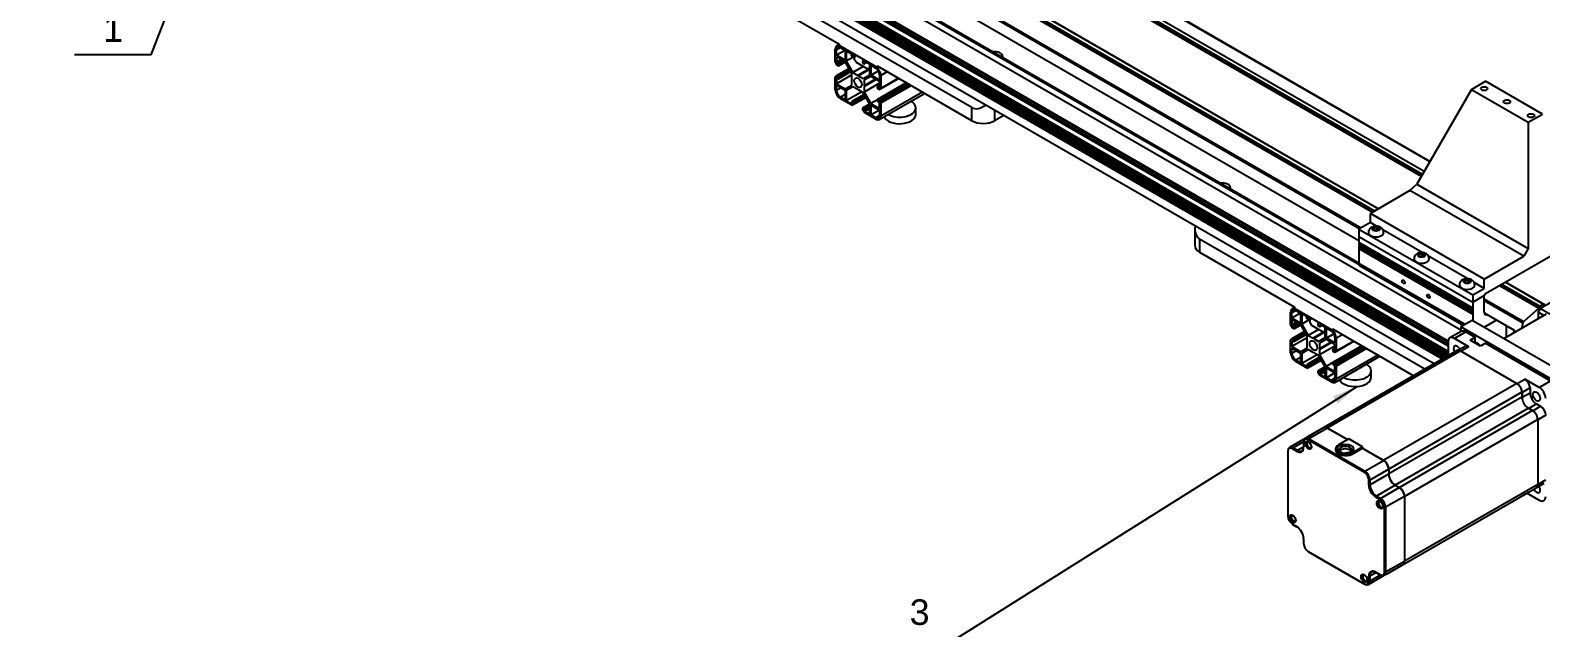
# Model space of a CAD drawing. Header units: millimetres. Extents: x 0 to 6044, y -1712 to 410.
# Drawn here: x 589.5 to 777.1, y 75.2 to 149.5 of the extents above; entities that cross this region are included whole.
import ezdxf
from ezdxf import colors
from ezdxf.entities.mleader import LeaderData, LeaderLine
from ezdxf.enums import TextEntityAlignment as Align
from ezdxf.math import Vec2, Vec3

# ---------------------------------------------------------------- set-up
doc = ezdxf.new("R2010")
doc.units = ezdxf.units.MM
for name, color, linetype in [('1113-内六角平圆头螺钉-GB', 7, 'Continuous'), ('1115-步进电机LS86A12', 7, 'Continuous'), ('1121-安装板', 7, 'Continuous'), ('1211-TDT-4040S-8', 7, 'Continuous'), ('1212-GN_31611', 7, 'Continuous'), ('1221-第一轴同步带安装板', 7, 'Continuous'), ('1221-脚钉', 7, 'Continuous'), ('Default', 7, 'Continuous'), ('LHBT10-S1000-1', 7, 'Continuous'), ('WGB10-4', 7, 'Continuous'), ('WGB10-5(B1)', 7, 'Continuous'), ('图框', 7, 'Continuous')]:
    doc.layers.add(name, color=color, linetype=linetype)
doc.styles.add('SEACAD_Arial', font='arial.ttf')

# ---------------------------------------------------------------- blocks, each defined once
blk = doc.blocks.new('_DOT')
at = {"color": 0}
blk.add_line((0, 0), (-1, 0), dxfattribs=at)
at = {"color": 0, "const_width": 0.333}
blk.add_lwpolyline([(-0.1665, 0, 1), (0.1665, 0, 1)], format="xyb", close=True, dxfattribs=at)

msp = doc.modelspace()

# ---------------------------------------------------------------- hatches: boundary and pattern name
at = {"layer": 'Default', "linetype": 'Continuous'}
msp.add_hatch(color=7, dxfattribs=at).paths.add_polyline_path([(751.905, 103.058), (754.311, 105.196), (751.342, 103.953)])

# ---------------------------------------------------------------- linework, layer by layer
at = {"layer": '1113-内六角平圆头螺钉-GB', "color": 7, "linetype": 'Continuous'}
for p, q in [((756.581, 124.585), (756.336, 124.726)), ((756.426, 124.919), (756.76, 124.971)), ((756.426, 124.674), (756.426, 124.919)), ((756.915, 124.636), (756.581, 124.585)), ((756.76, 124.67), (756.76, 124.971)), ((756.76, 124.971), (757.005, 124.829)), ((762.238, 121.319), (761.993, 121.46)), ((762.082, 121.653), (762.417, 121.705)), ((762.082, 121.408), (762.082, 121.653)), ((762.572, 121.37), (762.238, 121.319)), ((762.417, 121.404), (762.417, 121.705)), ((762.417, 121.705), (762.662, 121.564)), ((767.739, 118.387), (768.074, 118.439)), ((767.739, 118.142), (767.739, 118.387)), ((768.074, 118.138), (768.074, 118.439)), ((768.074, 118.439), (768.319, 118.298)), ((767.895, 118.053), (767.65, 118.194)), ((768.229, 118.104), (767.895, 118.053))]:
    msp.add_line(p, q, dxfattribs=at)
for centre, radius, start, end in [((755.19, 125.375), 1.317, 330.4666, 339.74122), ((756.493, 125.288), 0.673, 280.17432, 293.35434), ((757.14, 125.045), 0.534, 224.64495, 233.33791), ((755.767, 125.287), 1.32, 330.47774, 339.73007), ((760.847, 122.109), 1.317, 330.4666, 339.74122), ((762.15, 122.022), 0.673, 280.17432, 293.35434), ((762.797, 121.779), 0.534, 224.64495, 233.33791), ((761.423, 122.021), 1.32, 330.47774, 339.73007), ((766.504, 118.843), 1.317, 330.4666, 339.74122), ((767.08, 118.755), 1.32, 330.47774, 339.73007), ((767.807, 118.756), 0.673, 280.17432, 293.35434), ((768.454, 118.513), 0.534, 224.64495, 233.33791)]:
    msp.add_arc(centre, radius, start, end, dxfattribs=at)
for centre, major_axis, start_param, end_param in [((756.671, 124.329), (0.95, 0), 3.138505, 6.2831853), ((756.671, 124.778), (0.346, 0), 2.3561945, 3.403392), ((756.671, 124.778), (-0.346, 0), 0.2617994, 1.3089969), ((756.671, 124.778), (0.346, 0), 1.3089969, 2.3561945), ((756.671, 124.778), (-0.346, 0), 1.3089969, 2.3561945), ((756.671, 124.778), (0.346, 0), 0.2617994, 1.3089969), ((756.671, 124.778), (-0.346, 0), 2.3561945, 3.403392), ((756.671, 124.329), (0.95, 0), 0, 0.0018703), ((762.327, 121.063), (0.95, 0), 3.138505, 6.2831853), ((762.327, 121.512), (0.346, 0), 2.3561945, 3.403392), ((762.327, 121.512), (-0.346, 0), 0.2617994, 1.3089969), ((762.327, 121.512), (0.346, 0), 1.3089969, 2.3561945), ((762.327, 121.512), (-0.346, 0), 1.3089969, 2.3561945), ((762.327, 121.512), (0.346, 0), 0.2617994, 1.3089969), ((762.327, 121.512), (-0.346, 0), 2.3561945, 3.403392), ((762.327, 121.063), (0.95, 0), 0, 0.0018703), ((767.984, 118.246), (0.346, 0), 2.3561945, 3.403392), ((767.984, 118.246), (0.346, 0), 1.3089969, 2.3561945), ((767.984, 118.246), (0.346, 0), 0.2617994, 1.3089969), ((767.984, 118.246), (-0.346, 0), 2.3561945, 3.403392), ((767.984, 117.797), (0.95, 0), 3.138505, 6.2831853), ((767.984, 118.246), (-0.346, 0), 0.2617994, 1.3089969), ((767.984, 118.246), (-0.346, 0), 1.3089969, 2.3561945), ((767.984, 117.797), (0.95, 0), 0, 0.0018703)]:
    msp.add_ellipse(centre, major_axis=major_axis, ratio=0.5773503, start_param=start_param, end_param=end_param, dxfattribs=at)
for centre in [(756.671, 124.778), (762.327, 121.512), (767.984, 118.246)]:
    msp.add_ellipse(centre, major_axis=(-0.459, 0), ratio=0.5773503, dxfattribs=at)
for points in [[(757.613, 124.331), (757.609, 124.416), (757.597, 124.567), (757.469, 124.782), (757.281, 124.952), (757.021, 125.074), (756.689, 125.128), (756.333, 125.083), (756.034, 124.941), (755.831, 124.732), (755.727, 124.512), (755.73, 124.384), (755.732, 124.33)], [(763.27, 121.065), (763.265, 121.15), (763.254, 121.301), (763.126, 121.516), (762.938, 121.686), (762.678, 121.808), (762.346, 121.862), (761.99, 121.817), (761.691, 121.675), (761.488, 121.466), (761.384, 121.246), (761.387, 121.118), (761.389, 121.064)], [(768.927, 117.799), (768.922, 117.884), (768.911, 118.035), (768.783, 118.25), (768.594, 118.42), (768.335, 118.543), (768.003, 118.596), (767.647, 118.551), (767.348, 118.409), (767.145, 118.2), (767.041, 117.98), (767.044, 117.852), (767.046, 117.798)]]:
    msp.add_open_spline(points, degree=3, knots=[0, 0, 0, 0, 0.0860139, 0.1763388, 0.2665789, 0.3686728, 0.4897787, 0.62227, 0.7461193, 0.8493155, 0.9461711, 1, 1, 1, 1], dxfattribs=at)
at = {"layer": '1115-步进电机LS86A12', "color": 7, "linetype": 'Continuous'}
for p, q in [((767.261, 112.036), (765.847, 111.219)), ((767.831, 111.979), (766.417, 111.163)), ((768.202, 110.132), (766.417, 111.163)), ((767.831, 111.979), (768.975, 111.319)), ((768.381, 110.951), (768.975, 111.319)), ((769.641, 110.224), (768.381, 110.951)), ((768.975, 110.634), (768.975, 111.319)), ((766.729, 109.652), (750.183, 100.099)), ((767.178, 109.607), (750.632, 100.054)), ((765.611, 110.697), (765.611, 109.006)), ((767.752, 110.177), (766.915, 109.693)), ((767.178, 109.607), (774.164, 105.574)), ((768.202, 110.132), (767.236, 109.574)), ((770.278, 110.567), (769.641, 110.224)), ((770.278, 110.567), (778.36, 105.901)), ((774.164, 105.574), (757.618, 96.021)), ((774.193, 105.556), (775.16, 106.115)), ((776.946, 105.084), (775.16, 106.115)), ((776.946, 105.084), (778.36, 105.901)), ((774.799, 104.474), (758.253, 94.921)), ((774.799, 103.881), (758.253, 94.328)), ((774.799, 104.474), (774.799, 103.881)), ((775.797, 105.013), (774.807, 104.441)), ((774.807, 104.441), (774.807, 103.849)), ((774.807, 103.849), (775.797, 104.421)), ((775.797, 105.013), (775.797, 104.421)), ((775.604, 102.487), (759.058, 92.934)), ((776.117, 102.191), (759.571, 92.638)), ((775.604, 102.487), (776.117, 102.191)), ((776.603, 103.024), (775.638, 102.468)), ((776.15, 102.171), (777.115, 102.728)), ((776.603, 103.024), (777.115, 102.728)), ((777.752, 101.626), (776.762, 101.055)), ((750.196, 100.078), (747.863, 98.731)), ((750.183, 100.099), (748.23, 98.971)), ((750.646, 100.034), (748.313, 98.687)), ((750.632, 100.054), (753.146, 98.603)), ((750.646, 100.034), (753.135, 98.597)), ((776.752, 101.091), (760.206, 91.538)), ((776.752, 101.091), (776.752, 93.024)), ((776.762, 101.055), (776.762, 93.02)), ((747.863, 98.731), (745.907, 97.602)), ((747.676, 98.319), (746.357, 97.558)), ((746.87, 97.262), (747.647, 97.71)), ((747.647, 98.278), (747.647, 97.686)), ((747.676, 98.238), (747.676, 97.646)), ((755.2, 94.547), (748.242, 98.564)), ((748.313, 98.687), (755.27, 94.669)), ((753.276, 98.678), (752.004, 97.944)), ((754.973, 97.699), (753.276, 98.678)), ((753.701, 96.964), (754.973, 97.699)), ((754.973, 97.699), (754.973, 97.548)), ((745.692, 97.15), (745.692, 89.115)), ((745.721, 97.109), (745.721, 89.074)), ((746.799, 97.139), (746.287, 97.435)), ((746.357, 97.558), (746.87, 97.262)), ((751.652, 97.454), (751.652, 97.29)), ((753.701, 96.8), (754.973, 97.535)), ((753.701, 96.964), (753.701, 96.8)), ((754.973, 97.548), (757.618, 96.021)), ((754.973, 97.548), (754.973, 97.535)), ((754.973, 97.535), (757.604, 96.017)), ((755.27, 94.669), (757.604, 96.017)), ((758.24, 94.914), (755.907, 93.567)), ((755.907, 92.975), (758.24, 94.322)), ((758.24, 94.914), (758.24, 94.322)), ((758.253, 94.921), (758.253, 94.328)), ((755.765, 92.975), (755.765, 93.567)), ((755.907, 93.567), (755.907, 92.975)), ((759.046, 92.926), (756.713, 91.579)), ((757.226, 91.283), (759.559, 92.63)), ((759.046, 92.926), (759.559, 92.63)), ((759.058, 92.934), (759.571, 92.638)), ((760.02, 83.06), (776.566, 92.613)), ((776.752, 93.024), (760.206, 83.471)), ((774.62, 91.479), (775.61, 92.051)), ((776.575, 92.608), (777.565, 93.18)), ((776.762, 93.02), (777.752, 93.592)), ((757.155, 91.161), (756.642, 91.457)), ((756.713, 91.579), (757.226, 91.283)), ((757.721, 82.146), (757.721, 90.181)), ((760.195, 91.528), (757.862, 90.181)), ((757.862, 90.181), (757.862, 82.146)), ((760.195, 91.528), (760.195, 83.494)), ((760.206, 91.538), (760.206, 83.471)), ((775.424, 91.943), (776.946, 91.065)), ((746.287, 88.095), (746.799, 87.799)), ((746.307, 88.049), (746.82, 87.753)), ((747.647, 86.321), (747.647, 85.729)), ((747.676, 86.28), (747.676, 85.688)), ((748.242, 84.708), (755.2, 80.691)), ((748.263, 84.662), (755.22, 80.645)), ((757.676, 81.734), (760.009, 83.082)), ((757.862, 82.146), (760.195, 83.494)), ((758.067, 81.932), (760.02, 83.06)), ((755.72, 80.606), (757.676, 81.734)), ((755.765, 81.018), (755.765, 81.61)), ((756.684, 82.058), (755.907, 81.61)), ((755.907, 81.018), (757.226, 81.779)), ((755.907, 81.61), (755.907, 81.018)), ((756.642, 82.116), (757.155, 81.82)), ((756.663, 82.07), (757.176, 81.774))]:
    msp.add_line(p, q, dxfattribs=at)
for centre, radius, start, end in [((768.87, 109.754), 0.9, 31.73185, 74.44044), ((752.771, 98.008), 1.088, 241.08903, 272.59032)]:
    msp.add_arc(centre, radius, start, end, dxfattribs=at)
for centre, major_axis, start_param, end_param in [((766.417, 110.232), (0.57, -0.987), 2.3561945, 3.9269908), ((767.831, 111.049), (0.57, -0.987), 2.3561945, 3.1415927), ((766.76, 109.638), (-0.325, 0.563), 0, 1.5289732), ((766.76, 109.638), (-0.325, 0.563), 4.6664568, 6.2831853), ((767.178, 108.874), (0.449, -0.778), 2.3561945, 3.1415927), ((768.202, 109.397), (0.45, -0.779), 2.3561945, 3.1415927), ((769.2, 109.944), (-0.375, 0.65), 4.9879856, 6.0075886), ((769.241, 109.968), (0.366, -0.633), 2.6094945, 2.9733969), ((769.241, 109.968), (0.366, -0.633), 1.7389921, 2.6094945), ((774.164, 104.841), (-0.449, 0.778), 4.197781, 5.4977871), ((775.16, 105.38), (-0.45, 0.779), 3.9269908, 5.4977871), ((776.946, 104.153), (0.57, -0.987), 0.7853982, 2.3561945), ((774.164, 104.841), (0.449, -0.778), 0.7853982, 1.0561883), ((774.17, 104.808), (0.45, -0.779), 0.7853982, 1.0962372), ((775.604, 103.417), (-0.569, 0.986), 0.7853982, 1.0954031), ((775.613, 103.384), (-0.57, 0.987), 0.7853982, 1.0636219), ((775.604, 103.417), (-0.569, 0.986), 1.0954031, 2.3561945), ((776.603, 103.955), (-0.57, 0.987), 0.7853982, 2.3561945), ((776.117, 101.458), (-0.449, 0.778), 4.2464313, 5.4977871), ((776.117, 101.458), (0.449, -0.778), 0.7853982, 1.1048386), ((776.125, 101.422), (0.45, -0.779), 0.7853982, 1.1489862), ((777.115, 101.994), (-0.45, 0.779), 3.9269908, 5.4977871), ((750.632, 99.321), (0.449, -0.778), 2.3561945, 3.3740967), ((750.646, 99.299), (0.45, -0.779), 2.3561945, 3.1415927), ((746.357, 96.823), (0.45, -0.779), 2.3561945, 3.9269908), ((746.799, 98.152), (-0.62, 1.074), 2.3561945, 3.9269908), ((746.87, 98.193), (-0.57, 0.987), 2.3561945, 3.9269908), ((747.747, 98.278), (0.1, 0), 2.3561945, 3.1415927), ((747.747, 98.278), (0.1, 0), 3.1415927, 3.9269908), ((747.747, 97.686), (0.1, 0), 3.1415927, 3.9269908), ((748.313, 97.952), (0.45, -0.779), 2.3561945, 3.9269908), ((748.242, 97.911), (0.4, -0.693), 2.3561945, 3.9269908), ((748.322, 97.929), (-0.225, 0.39), 0, 3.1441763), ((748.393, 97.97), (0.225, -0.39), 3.1415927, 6.1244556), ((748.322, 97.929), (-0.225, 0.39), 6.2793403, 6.2831853), ((748.679, 98.193), (0.449, -0.778), 2.9090886, 3.3740967), ((748.313, 98.605), (-0.05, -0.0866), 3.9269908, 5.4977871), ((752.852, 97.454), (1.2, 0), 2.3561945, 5.4977871), ((752.852, 97.29), (0.8, 0), 0.008654, 3.1542427), ((745.792, 97.15), (0.1, 0), 2.3561945, 3.1415927), ((745.792, 97.15), (0.1, 0), 3.1415927, 3.9269908), ((746.287, 96.782), (0.4, -0.693), 2.3561945, 3.9269908), ((746.357, 97.476), (-0.05, -0.0866), 3.9269908, 5.4977871), ((746.87, 97.18), (-0.05, -0.0866), 3.9269908, 5.4977871), ((752.852, 97.29), (1.2, 0), 3.1415927, 5.4977871), ((752.852, 96.976), (0.8, 0), 0.3979484, 2.7435358), ((757.604, 95.282), (-0.45, 0.779), 3.9269908, 5.4977871), ((757.618, 95.288), (-0.449, 0.778), 3.9269908, 5.4977871), ((755.27, 94.588), (-0.05, -0.0866), 3.9269908, 5.4977871), ((755.2, 93.894), (0.4, -0.693), 0.7853982, 2.3561945), ((755.27, 93.935), (-0.45, 0.779), 3.9269908, 5.4977871), ((759.046, 93.857), (-0.57, 0.987), 0.7853982, 2.3561945), ((759.058, 93.864), (-0.569, 0.986), 0.7853982, 2.3561945), ((755.836, 93.608), (-0.1, 0), 0.7853982, 2.3561945), ((756.642, 92.469), (0.62, -1.074), 3.9269908, 5.4977871), ((755.836, 93.016), (-0.1, 0), 0.7853982, 2.3561945), ((756.713, 92.51), (-0.57, 0.987), 0.7853982, 2.3561945), ((759.559, 91.895), (-0.45, 0.779), 3.9269908, 5.4977871), ((759.571, 91.905), (-0.449, 0.778), 3.9269908, 5.4977871), ((775.16, 92.83), (-0.45, 0.779), 3.1415927, 3.2807221), ((776.603, 92.59), (-0.325, 0.563), 1.5114661, 4.75839), ((776.125, 93.388), (-0.45, 0.779), 3.002822, 3.9269206), ((776.117, 93.391), (-0.449, 0.778), 3.1415927, 3.9269908), ((756.713, 91.497), (-0.05, -0.0866), 3.9269908, 5.4977871), ((757.211, 90.545), (-0.225, 0.39), 0, 3.1441763), ((757.281, 90.586), (0.225, -0.39), 3.1415927, 6.1244556), ((757.211, 90.545), (-0.225, 0.39), 6.2793403, 6.2831853), ((757.226, 91.201), (-0.05, -0.0866), 3.9269908, 5.4977871), ((757.155, 90.507), (0.4, -0.693), 0.7853982, 2.3561945), ((757.226, 90.548), (-0.45, 0.779), 3.9269908, 5.4977871), ((757.791, 90.222), (-0.1, 0), 0.7853982, 2.3561945), ((774.17, 92.259), (-0.45, 0.779), 3.0024632, 3.2807221), ((776.946, 91.996), (-0.57, 0.987), 2.3561945, 3.9269908), ((745.792, 89.115), (0.1, 0), 3.1415927, 3.9269908), ((746.287, 88.748), (-0.4, 0.693), 0.7853982, 2.3561945), ((746.372, 88.791), (-0.225, 0.39), 0, 3.1441763), ((746.443, 88.832), (0.225, -0.39), 3.1415927, 6.1244556), ((746.372, 88.791), (-0.225, 0.39), 6.2793403, 6.2831853), ((746.357, 88.135), (0.05, 0.0866), 2.3561945, 3.1415927), ((746.799, 86.786), (-0.62, 1.074), 3.9269908, 5.4977871), ((746.87, 87.839), (0.05, 0.0866), 2.3561945, 3.1415927), ((747.747, 86.321), (0.1, 0), 3.1415927, 3.9269908), ((747.747, 85.729), (0.1, 0), 3.1415927, 3.9269908), ((748.242, 85.361), (-0.4, 0.693), 0.7853982, 2.3561945), ((748.313, 84.749), (0.05, 0.0866), 2.3561945, 3.1415927), ((759.571, 83.838), (-0.449, 0.778), 2.9090886, 3.9269908), ((759.559, 83.861), (-0.45, 0.779), 3.1415927, 3.9269908), ((755.261, 81.408), (-0.225, 0.39), 0, 3.1441763), ((755.331, 81.449), (0.225, -0.39), 3.1415927, 6.1244556), ((755.261, 81.408), (-0.225, 0.39), 6.2793403, 6.2831853), ((755.2, 81.344), (-0.4, 0.693), 2.3561945, 3.9269908), ((755.27, 80.732), (0.05, 0.0866), 2.3561945, 3.1415927), ((755.27, 81.385), (-0.45, 0.779), 2.3561945, 3.9269908), ((756.642, 81.103), (0.62, -1.074), 2.3561945, 3.9269908), ((755.836, 81.65), (0.1, 0), 3.9269908, 5.4977871), ((755.836, 81.058), (0.1, 0), 3.9269908, 5.4977871), ((756.713, 81.144), (0.57, -0.987), 2.3561945, 3.9269908), ((756.713, 82.157), (0.05, 0.0866), 2.3561945, 3.1415927), ((757.155, 82.473), (-0.4, 0.693), 2.3561945, 3.9269908), ((757.226, 81.861), (0.05, 0.0866), 2.3561945, 3.1415927), ((757.226, 81.861), (0.05, 0.0866), 3.1415927, 3.9269908), ((757.226, 82.514), (-0.45, 0.779), 2.3561945, 3.9269908), ((757.791, 82.187), (-0.1, 0), 0.7853982, 2.3561945), ((757.618, 82.71), (-0.449, 0.778), 2.9090886, 3.3740967), ((755.27, 80.732), (0.05, 0.0866), 3.1415927, 3.9269908)]:
    msp.add_ellipse(centre, major_axis=major_axis, ratio=0.5773503, start_param=start_param, end_param=end_param, dxfattribs=at)
for centre, major_axis in [((776.603, 103.955), (-0.325, 0.563)), ((748.252, 97.888), (0.275, -0.476)), ((752.852, 97.454), (-1, 0)), ((757.14, 90.504), (0.275, -0.476)), ((746.302, 88.751), (0.275, -0.476)), ((755.19, 81.367), (0.275, -0.476))]:
    msp.add_ellipse(centre, major_axis=major_axis, ratio=0.5773503, dxfattribs=at)
for points, knots in [([(748.1, 98.315), (748.108, 98.321), (748.128, 98.335), (748.195, 98.331), (748.3, 98.281), (748.41, 98.185), (748.51, 98.049), (748.583, 97.895), (748.609, 97.773), (748.611, 97.719), (748.611, 97.704)], [0, 0, 0, 0, 0.0761433, 0.2262437, 0.361695, 0.5052639, 0.652895, 0.803534, 0.9532601, 1, 1, 1, 1]), ([(748.611, 97.704), (748.609, 97.671), (748.604, 97.609), (748.575, 97.556), (748.554, 97.547), (748.545, 97.544)], [0, 0, 0, 0, 0.3495973, 0.7747577, 1, 1, 1, 1]), ([(752.245, 97.055), (752.207, 97.08), (752.124, 97.134), (752.058, 97.226), (752.057, 97.266), (752.058, 97.286)], [0, 0, 0, 0, 0.2679972, 0.6875405, 1, 1, 1, 1]), ([(753.648, 97.294), (753.65, 97.288), (753.659, 97.252), (753.622, 97.179), (753.474, 97.051), (753.249, 96.959), (753.008, 96.911), (752.872, 96.918), (752.82, 96.921)], [0, 0, 0, 0, 0.0350033, 0.282243, 0.4796769, 0.6870454, 0.8986399, 1, 1, 1, 1]), ([(756.988, 90.931), (756.996, 90.937), (757.016, 90.952), (757.083, 90.947), (757.189, 90.897), (757.299, 90.801), (757.399, 90.666), (757.471, 90.512), (757.498, 90.39), (757.499, 90.336), (757.5, 90.321)], [0, 0, 0, 0, 0.0761433, 0.2262437, 0.361695, 0.5052639, 0.652895, 0.803534, 0.9532601, 1, 1, 1, 1]), ([(757.5, 90.321), (757.497, 90.287), (757.492, 90.225), (757.464, 90.172), (757.442, 90.163), (757.434, 90.16)], [0, 0, 0, 0, 0.3495973, 0.7747577, 1, 1, 1, 1]), ([(746.15, 89.177), (746.158, 89.183), (746.178, 89.198), (746.245, 89.193), (746.35, 89.144), (746.46, 89.047), (746.56, 88.912), (746.632, 88.758), (746.659, 88.636), (746.661, 88.582), (746.661, 88.567)], [0, 0, 0, 0, 0.0761433, 0.2262437, 0.361695, 0.5052639, 0.652895, 0.803534, 0.9532601, 1, 1, 1, 1]), ([(746.661, 88.567), (746.659, 88.533), (746.654, 88.471), (746.625, 88.419), (746.604, 88.409), (746.595, 88.406)], [0, 0, 0, 0, 0.3495973, 0.7747577, 1, 1, 1, 1]), ([(755.038, 81.794), (755.046, 81.8), (755.066, 81.814), (755.133, 81.81), (755.238, 81.76), (755.349, 81.664), (755.449, 81.528), (755.521, 81.374), (755.547, 81.252), (755.549, 81.198), (755.549, 81.183)], [0, 0, 0, 0, 0.0761433, 0.2262437, 0.361695, 0.5052639, 0.652895, 0.803534, 0.9532601, 1, 1, 1, 1]), ([(755.549, 81.183), (755.547, 81.15), (755.542, 81.088), (755.514, 81.035), (755.492, 81.026), (755.483, 81.023)], [0, 0, 0, 0, 0.3495973, 0.7747577, 1, 1, 1, 1])]:
    msp.add_open_spline(points, degree=3, knots=knots, dxfattribs=at)
at = {"layer": '1121-安装板', "color": 7, "linetype": 'Continuous'}
for p, q in [((768.515, 142.108), (770.282, 143.128)), ((777.353, 139.046), (770.282, 143.128)), ((768.515, 142.108), (761.726, 130.35)), ((768.515, 142.108), (775.586, 138.025)), ((775.586, 138.025), (777.353, 139.046)), ((775.586, 138.025), (775.586, 122.349)), ((760.878, 129.534), (755.963, 126.696)), ((760.878, 129.534), (761.726, 130.35)), ((775.02, 121.369), (760.878, 129.534)), ((761.726, 130.35), (775.586, 122.349)), ((755.963, 125.553), (755.963, 126.696)), ((770.106, 118.532), (755.963, 126.696)), ((755.963, 125.553), (754.549, 124.737)), ((754.549, 124.737), (754.549, 123.839)), ((754.549, 124.737), (768.691, 116.572)), ((756.742, 125.104), (755.963, 125.553)), ((762.399, 121.838), (757.531, 124.648)), ((770.247, 116.735), (782.692, 123.92)), ((754.549, 123.839), (768.691, 115.674)), ((775.586, 122.349), (775.02, 121.369)), ((768.056, 118.572), (763.188, 121.382)), ((770.106, 118.532), (775.02, 121.369)), ((770.106, 117.388), (770.106, 118.532)), ((768.691, 116.572), (770.106, 117.388)), ((768.691, 116.572), (768.691, 115.674)), ((768.691, 115.674), (770.106, 116.49)), ((770.106, 117.388), (768.845, 118.116)), ((770.106, 116.49), (770.247, 116.735))]:
    msp.add_line(p, q, dxfattribs=at)
for centre in [(770.106, 142.21), (772.934, 140.577), (775.92, 138.853)]:
    msp.add_ellipse(centre, major_axis=(-0.413, 0), ratio=0.5773503, dxfattribs=at)
at = {"layer": '1211-TDT-4040S-8', "color": 7, "linetype": 'Continuous'}
for p, q in [((689.495, 145.492), (689.495, 147.109)), ((690.132, 147.297), (689.651, 147.019)), ((689.651, 146.35), (689.651, 147.019)), ((690.712, 146.962), (689.651, 146.35)), ((689.965, 147.684), (689.682, 147.521)), ((690.132, 147.476), (691.532, 146.668)), ((690.132, 147.297), (690.712, 146.962)), ((690.712, 146.962), (690.712, 145.737)), ((690.867, 146.872), (690.867, 145.612)), ((691.447, 146.537), (690.867, 146.872)), ((691.518, 146.268), (691.518, 146.415)), ((691.673, 146.586), (691.603, 146.546)), ((691.815, 146.505), (691.673, 146.423)), ((691.956, 146.423), (691.744, 146.301)), ((690.712, 145.737), (689.651, 146.35)), ((689.651, 146.17), (689.651, 145.5)), ((690.742, 145.54), (689.651, 146.17)), ((690.231, 145.835), (689.651, 145.5)), ((691.228, 144.698), (689.658, 143.791)), ((689.849, 145.043), (689.708, 145.125)), ((691.243, 144.672), (689.708, 143.786)), ((690.372, 145.754), (689.722, 145.378)), ((689.722, 145.378), (689.849, 145.304)), ((690.499, 145.68), (689.849, 145.304)), ((691.314, 144.55), (689.849, 143.704)), ((689.899, 145.038), (690.749, 145.529)), ((690.641, 145.598), (689.92, 145.182)), ((690.726, 145.549), (689.92, 145.084)), ((689.92, 145.182), (689.92, 145.084)), ((691.56, 144.123), (690.742, 145.54)), ((691.692, 146.088), (690.867, 145.612)), ((690.867, 145.612), (691.685, 144.195)), ((691.673, 146.096), (691.588, 146.145)), ((692.972, 144.938), (691.685, 144.195)), ((691.723, 146.091), (692.127, 146.324)), ((692.098, 146.341), (691.744, 146.137)), ((691.744, 146.301), (691.744, 146.137)), ((693.78, 144.708), (692.288, 143.847)), ((693.78, 144.627), (692.359, 143.806)), ((692.904, 145.468), (692.904, 145.631)), ((693.066, 145.758), (692.924, 145.677)), ((693.045, 145.713), (692.974, 145.672)), ((693.059, 145.296), (692.974, 145.345)), ((693.086, 145.77), (693.066, 145.758)), ((693.109, 145.291), (693.357, 145.435)), ((693.116, 145.754), (694.516, 144.945)), ((693.201, 145.525), (693.13, 145.484)), ((693.13, 145.484), (693.13, 145.337)), ((693.328, 145.451), (693.13, 145.337)), ((693.78, 145.19), (693.201, 145.525)), ((693.78, 143.93), (693.78, 145.19)), ((693.936, 143.876), (693.936, 145.1)), ((693.936, 145.1), (694.516, 144.766)), ((689.495, 142.047), (689.495, 143.663)), ((689.658, 143.791), (689.516, 143.709)), ((689.637, 143.745), (689.566, 143.704)), ((691.56, 143.908), (689.651, 142.806)), ((689.722, 143.516), (689.651, 143.475)), ((689.651, 143.475), (689.651, 142.806)), ((689.651, 142.806), (690.742, 142.176)), ((689.651, 141.957), (689.651, 142.626)), ((689.651, 142.626), (690.712, 142.014)), ((689.708, 143.786), (689.849, 143.704)), ((689.849, 143.443), (689.722, 143.516)), ((689.899, 143.438), (691.442, 144.329)), ((691.385, 144.427), (689.92, 143.582)), ((691.427, 144.354), (689.92, 143.484)), ((689.92, 143.582), (689.92, 143.484)), ((690.742, 142.176), (691.56, 142.648)), ((691.56, 143.427), (691.56, 144.123)), ((691.603, 143.361), (691.56, 143.427)), ((691.599, 143.367), (691.56, 143.345)), ((691.56, 143.345), (691.603, 143.361)), ((691.56, 142.648), (691.56, 143.345)), ((691.685, 144.195), (692.288, 143.847)), ((692.288, 143.847), (692.324, 143.778)), ((692.324, 143.778), (692.359, 143.806)), ((692.359, 143.806), (692.963, 143.458)), ((692.963, 143.458), (693.78, 143.93)), ((693.905, 143.714), (693.088, 143.241)), ((694.509, 143.365), (693.088, 142.545)), ((694.579, 143.324), (693.088, 142.463)), ((693.088, 143.241), (693.088, 142.545)), ((694.997, 142.869), (693.088, 141.766)), ((694.997, 143.084), (693.905, 143.714)), ((694.856, 144.407), (693.936, 143.876)), ((694.997, 143.263), (693.936, 143.876)), ((698.319, 142.913), (694.749, 140.851)), ((698.348, 142.896), (694.799, 140.846)), ((698.49, 142.814), (694.94, 140.765)), ((694.997, 143.933), (694.997, 143.263)), ((694.997, 142.414), (694.997, 143.084)), ((698.631, 142.732), (695.011, 140.642)), ((698.773, 142.651), (695.082, 140.52)), ((695.132, 142.18), (697.359, 143.467)), ((695.93, 144.292), (695.152, 143.843)), ((695.152, 143.843), (695.152, 142.226)), ((697.33, 143.484), (695.152, 142.226)), ((690.231, 142.292), (689.651, 141.957)), ((690.712, 141.459), (690.132, 141.124)), ((690.712, 140.789), (690.132, 141.124)), ((691.532, 140.136), (690.132, 140.944)), ((690.712, 142.014), (690.712, 140.789)), ((691.685, 142.432), (690.867, 141.959)), ((690.867, 141.959), (690.867, 140.699)), ((692.776, 141.802), (690.867, 140.699)), ((693.081, 141.489), (691.538, 140.598)), ((693.096, 141.463), (691.588, 140.593)), ((693.138, 141.39), (691.673, 140.544)), ((692.288, 142.083), (691.685, 142.432)), ((691.723, 140.213), (693.294, 141.12)), ((693.209, 141.268), (691.744, 140.422)), ((693.28, 141.145), (691.744, 140.259)), ((692.324, 142.112), (692.288, 142.083)), ((692.327, 142.106), (692.288, 142.083)), ((692.359, 142.043), (692.324, 142.112)), ((692.963, 141.694), (692.359, 142.043)), ((693.78, 140.277), (692.963, 141.694)), ((693.088, 142.545), (693.045, 142.528)), ((693.045, 142.528), (693.088, 142.463)), ((693.088, 142.463), (693.088, 141.766)), ((693.088, 141.766), (693.905, 140.35)), ((694.731, 140.826), (693.905, 140.35)), ((694.728, 142.308), (694.728, 142.406)), ((694.728, 140.708), (694.728, 140.806)), ((694.997, 142.595), (694.749, 142.452)), ((694.997, 142.561), (694.799, 142.447)), ((694.799, 142.447), (694.926, 142.373)), ((694.94, 142.104), (694.799, 142.185)), ((694.799, 140.846), (694.94, 140.765)), ((694.997, 142.414), (694.926, 142.373)), ((694.966, 138.369), (700.578, 141.609)), ((694.99, 142.099), (695.132, 142.18)), ((695.082, 142.185), (695.011, 142.145)), ((698.914, 142.569), (695.152, 140.397)), ((700.314, 141.761), (695.152, 138.781)), ((690.867, 140.699), (691.447, 140.365)), ((691.518, 140.405), (691.447, 140.365)), ((691.518, 140.405), (691.518, 140.552)), ((691.582, 140.131), (691.723, 140.213)), ((691.588, 140.593), (691.673, 140.544)), ((691.673, 140.218), (691.603, 140.177)), ((691.744, 140.422), (691.744, 140.259)), ((692.904, 139.589), (692.904, 139.752)), ((693.774, 140.289), (692.924, 139.798)), ((693.78, 140.259), (692.974, 139.793)), ((692.974, 139.793), (693.059, 139.744)), ((693.78, 140.161), (693.059, 139.744)), ((694.516, 138.413), (693.116, 139.222)), ((693.78, 139.997), (693.13, 139.622)), ((693.78, 139.85), (693.13, 139.475)), ((693.13, 139.622), (693.13, 139.475)), ((693.78, 139.687), (693.201, 139.352)), ((693.201, 139.352), (693.78, 139.017)), ((693.78, 139.017), (693.78, 140.277)), ((693.905, 140.35), (694.997, 139.72)), ((693.936, 138.928), (693.936, 140.152)), ((693.936, 140.152), (694.997, 139.54)), ((694.997, 139.54), (693.936, 138.928)), ((694.516, 138.593), (693.936, 138.928)), ((694.997, 138.87), (694.516, 138.593)), ((694.926, 140.512), (694.799, 140.585)), ((694.997, 139.72), (694.997, 140.389)), ((694.997, 139.54), (694.997, 138.87)), ((695.152, 140.397), (695.152, 138.781)), ((746.7, 114.637), (746.22, 114.359)), ((746.533, 115.024), (746.25, 114.861)), ((746.7, 114.816), (748.1, 114.008)), ((746.7, 114.637), (747.28, 114.302)), ((746.064, 112.832), (746.064, 114.449)), ((746.22, 113.69), (746.22, 114.359)), ((747.28, 114.302), (746.22, 113.69)), ((747.28, 113.077), (746.22, 113.69)), ((746.22, 113.51), (746.22, 112.841)), ((747.311, 112.88), (746.22, 113.51)), ((746.799, 113.175), (746.22, 112.841)), ((746.941, 113.094), (746.29, 112.718)), ((746.29, 112.718), (746.417, 112.645)), ((747.068, 113.02), (746.417, 112.645)), ((746.467, 112.378), (747.317, 112.869)), ((747.209, 112.939), (746.488, 112.522)), ((747.294, 112.89), (746.488, 112.424)), ((747.28, 114.302), (747.28, 113.077)), ((748.129, 111.463), (747.311, 112.88)), ((747.436, 114.212), (747.436, 112.952)), ((748.016, 113.877), (747.436, 114.212)), ((748.261, 113.429), (747.436, 112.952)), ((747.436, 112.952), (748.254, 111.535)), ((748.086, 113.608), (748.086, 113.755)), ((748.242, 113.437), (748.157, 113.486)), ((748.242, 113.926), (748.171, 113.886)), ((748.383, 113.845), (748.242, 113.763)), ((748.292, 113.432), (748.695, 113.665)), ((748.525, 113.763), (748.313, 113.641)), ((748.666, 113.682), (748.313, 113.477)), ((748.313, 113.641), (748.313, 113.477)), ((749.472, 112.808), (749.472, 112.971)), ((749.634, 113.099), (749.493, 113.017)), ((749.614, 113.053), (749.543, 113.012)), ((749.628, 112.636), (749.543, 112.685)), ((749.655, 113.111), (749.634, 113.099)), ((749.678, 112.631), (749.926, 112.775)), ((749.684, 113.094), (751.084, 112.285)), ((749.769, 112.865), (749.698, 112.824)), ((749.698, 112.824), (749.698, 112.677)), ((749.896, 112.792), (749.698, 112.677)), ((750.349, 112.53), (749.769, 112.865)), ((746.064, 109.387), (746.064, 111.003)), ((746.226, 111.131), (746.085, 111.049)), ((746.205, 111.085), (746.135, 111.044)), ((748.129, 111.248), (746.22, 110.146)), ((746.29, 110.856), (746.22, 110.816)), ((746.22, 110.816), (746.22, 110.146)), ((747.797, 112.038), (746.226, 111.131)), ((746.417, 112.383), (746.276, 112.465)), ((747.812, 112.012), (746.276, 111.126)), ((746.276, 111.126), (746.417, 111.044)), ((746.417, 110.783), (746.29, 110.856)), ((747.882, 111.89), (746.417, 111.044)), ((746.467, 110.778), (748.01, 111.669)), ((746.488, 112.522), (746.488, 112.424)), ((747.953, 111.768), (746.488, 110.922)), ((747.995, 111.694), (746.488, 110.824)), ((746.488, 110.922), (746.488, 110.824)), ((748.129, 110.767), (748.129, 111.463)), ((748.171, 110.701), (748.129, 110.767)), ((749.541, 112.278), (748.254, 111.535)), ((748.254, 111.535), (748.857, 111.187)), ((750.349, 112.049), (748.857, 111.187)), ((748.857, 111.187), (748.892, 111.118)), ((748.892, 111.118), (748.928, 111.146)), ((750.349, 111.967), (748.928, 111.146)), ((748.928, 111.146), (749.531, 110.798)), ((749.531, 110.798), (750.349, 111.27)), ((750.474, 111.054), (749.656, 110.581)), ((750.349, 111.27), (750.349, 112.53)), ((751.565, 110.424), (750.474, 111.054)), ((750.505, 111.216), (750.505, 112.44)), ((750.505, 112.44), (751.084, 112.106)), ((751.424, 111.747), (750.505, 111.216)), ((751.565, 110.603), (750.505, 111.216)), ((751.565, 111.273), (751.565, 110.603)), ((751.7, 109.521), (753.928, 110.807)), ((752.499, 111.632), (751.721, 111.183)), ((751.721, 111.183), (751.721, 109.566)), ((753.899, 110.824), (751.721, 109.566)), ((746.22, 110.146), (747.311, 109.516)), ((746.22, 109.297), (746.22, 109.966)), ((746.22, 109.966), (747.28, 109.354)), ((746.799, 109.632), (746.22, 109.297)), ((747.28, 109.354), (747.28, 108.129)), ((747.311, 109.516), (748.129, 109.988)), ((748.254, 109.772), (747.436, 109.3)), ((747.436, 109.3), (747.436, 108.04)), ((749.345, 109.142), (747.436, 108.04)), ((748.167, 110.707), (748.129, 110.685)), ((748.129, 110.685), (748.171, 110.701)), ((748.129, 109.988), (748.129, 110.685)), ((748.857, 109.424), (748.254, 109.772)), ((748.892, 109.452), (748.857, 109.424)), ((748.896, 109.446), (748.857, 109.424)), ((748.928, 109.383), (748.892, 109.452)), ((749.531, 109.034), (748.928, 109.383)), ((750.349, 107.618), (749.531, 109.034)), ((749.656, 109.885), (749.614, 109.868)), ((749.614, 109.868), (749.656, 109.803)), ((751.077, 110.705), (749.656, 109.885)), ((751.148, 110.665), (749.656, 109.803)), ((749.656, 110.581), (749.656, 109.885)), ((751.565, 110.209), (749.656, 109.107)), ((749.656, 109.803), (749.656, 109.107)), ((749.656, 109.107), (750.474, 107.69)), ((751.297, 109.648), (751.297, 109.746)), ((754.888, 110.253), (751.317, 108.191)), ((751.565, 109.935), (751.317, 109.792)), ((754.917, 110.236), (751.367, 108.187)), ((751.565, 109.901), (751.367, 109.787)), ((751.367, 109.787), (751.495, 109.713)), ((751.509, 109.444), (751.367, 109.526)), ((751.565, 109.754), (751.495, 109.713)), ((755.058, 110.154), (751.509, 108.105)), ((751.534, 105.709), (757.146, 108.949)), ((751.559, 109.439), (751.7, 109.521)), ((751.565, 109.754), (751.565, 110.424)), ((755.2, 110.073), (751.579, 107.982)), ((751.65, 109.526), (751.579, 109.485)), ((755.341, 109.991), (751.65, 107.86)), ((755.483, 109.909), (751.721, 107.737)), ((756.883, 109.101), (751.721, 106.121)), ((747.28, 108.799), (746.7, 108.464)), ((747.28, 108.129), (746.7, 108.464)), ((748.1, 107.476), (746.7, 108.284)), ((747.436, 108.04), (748.016, 107.705)), ((748.086, 107.746), (748.016, 107.705)), ((748.086, 107.746), (748.086, 107.893)), ((749.65, 108.829), (748.107, 107.938)), ((748.15, 107.471), (748.292, 107.553)), ((749.664, 108.804), (748.157, 107.933)), ((748.157, 107.933), (748.242, 107.884)), ((748.242, 107.558), (748.171, 107.517)), ((749.707, 108.73), (748.242, 107.884)), ((748.292, 107.553), (749.863, 108.46)), ((749.777, 108.608), (748.313, 107.762)), ((749.848, 108.485), (748.313, 107.599)), ((748.313, 107.762), (748.313, 107.599)), ((749.472, 106.929), (749.472, 107.092)), ((750.343, 107.629), (749.493, 107.138)), ((750.349, 107.599), (749.543, 107.133)), ((749.543, 107.133), (749.628, 107.084)), ((750.349, 107.501), (749.628, 107.084)), ((750.349, 107.337), (749.698, 106.962)), ((750.349, 107.19), (749.698, 106.815)), ((749.698, 106.962), (749.698, 106.815)), ((750.349, 107.027), (749.769, 106.692)), ((750.349, 106.358), (750.349, 107.618)), ((751.299, 108.166), (750.474, 107.69)), ((750.474, 107.69), (751.565, 107.06)), ((750.505, 106.268), (750.505, 107.492)), ((750.505, 107.492), (751.565, 106.88)), ((751.297, 108.048), (751.297, 108.146)), ((751.367, 108.187), (751.509, 108.105)), ((751.495, 107.852), (751.367, 107.925)), ((751.565, 107.06), (751.565, 107.729)), ((751.721, 107.737), (751.721, 106.121)), ((751.084, 105.753), (749.684, 106.562)), ((749.769, 106.692), (750.349, 106.358)), ((751.565, 106.88), (750.505, 106.268)), ((751.084, 105.933), (750.505, 106.268)), ((751.565, 106.211), (751.084, 105.933)), ((751.565, 106.88), (751.565, 106.211))]:
    msp.add_line(p, q, dxfattribs=at)
for centre, major_axis, start_param, end_param in [((690.132, 146.741), (0.45, -0.779), 2.3561945, 3.9269908), ((690.132, 146.741), (0.34, -0.589), 2.3561945, 3.9269908), ((691.447, 146.456), (0.05, -0.0866), 0.7853982, 2.3561945), ((691.532, 146.586), (-0.05, 0.0866), 3.9269908, 5.4977871), ((691.673, 146.505), (-0.05, 0.0866), 0.7853982, 2.3561945), ((691.673, 146.341), (-0.05, 0.0866), 3.9269908, 5.4977871), ((689.566, 145.451), (0.05, -0.0866), 3.9269908, 5.4977871), ((689.566, 145.288), (0.05, -0.0866), 0.7853982, 2.3561945), ((689.708, 145.206), (0.05, -0.0866), 3.9269908, 5.4977871), ((689.722, 145.46), (-0.05, 0.0866), 0.7853982, 2.3561945), ((689.849, 145.223), (-0.05, 0.0866), 3.9269908, 5.4977871), ((689.849, 145.125), (-0.05, 0.0866), 2.3561945, 3.9269908), ((691.588, 146.227), (0.05, -0.0866), 3.9269908, 5.4977871), ((691.673, 146.178), (-0.05, 0.0866), 2.3561945, 3.9269908), ((692.974, 145.59), (0.05, -0.0866), 2.3561945, 3.9269908), ((692.974, 145.427), (0.05, -0.0866), 3.9269908, 5.4977871), ((692.974, 145.754), (-0.05, 0.0866), 2.3561945, 3.9269908), ((693.116, 145.672), (0.05, -0.0866), 2.3561945, 3.9269908), ((693.059, 145.378), (-0.05, 0.0866), 2.3561945, 3.9269908), ((693.201, 145.443), (0.05, -0.0866), 2.3561945, 3.9269908), ((694.516, 144.21), (-0.45, 0.779), 3.9269908, 5.4977871), ((694.516, 144.21), (-0.34, 0.589), 3.9269908, 5.4977871), ((689.566, 143.622), (0.05, -0.0866), 2.3561945, 3.9269908), ((689.566, 143.786), (-0.05, 0.0866), 2.3561945, 3.9269908), ((689.708, 143.704), (0.05, -0.0866), 2.3561945, 3.9269908), ((689.722, 143.435), (0.05, -0.0866), 2.3561945, 3.9269908), ((689.849, 143.622), (-0.05, 0.0866), 3.9269908, 5.4977871), ((689.849, 143.524), (-0.05, 0.0866), 2.3561945, 3.9269908), ((690.132, 141.679), (0.45, -0.779), 3.9269908, 5.4977871), ((690.132, 141.679), (0.34, -0.589), 3.9269908, 5.4977871), ((694.799, 142.365), (0.05, -0.0866), 2.3561945, 3.9269908), ((694.799, 142.267), (0.05, -0.0866), 3.9269908, 5.4977871), ((694.799, 140.765), (0.05, -0.0866), 2.3561945, 3.9269908), ((694.926, 142.455), (-0.05, 0.0866), 2.3561945, 3.9269908), ((694.94, 142.185), (-0.05, 0.0866), 2.3561945, 3.9269908), ((694.94, 140.683), (-0.05, 0.0866), 3.9269908, 5.4977871), ((695.082, 142.104), (0.05, -0.0866), 2.3561945, 3.9269908), ((695.082, 142.267), (-0.05, 0.0866), 2.3561945, 3.9269908), ((691.447, 140.446), (-0.05, 0.0866), 2.3561945, 3.9269908), ((691.588, 140.512), (0.05, -0.0866), 2.3561945, 3.9269908), ((691.532, 140.218), (-0.05, 0.0866), 2.3561945, 3.9269908), ((691.673, 140.136), (0.05, -0.0866), 2.3561945, 3.9269908), ((691.673, 140.463), (-0.05, 0.0866), 3.9269908, 5.4977871), ((691.673, 140.299), (-0.05, 0.0866), 2.3561945, 3.9269908), ((692.974, 139.711), (0.05, -0.0866), 2.3561945, 3.9269908), ((692.974, 139.548), (0.05, -0.0866), 3.9269908, 5.4977871), ((692.974, 139.385), (0.05, -0.0866), 0.7853982, 2.3561945), ((693.116, 139.303), (0.05, -0.0866), 3.9269908, 5.4977871), ((693.059, 139.662), (-0.05, 0.0866), 3.9269908, 5.4977871), ((693.201, 139.434), (-0.05, 0.0866), 0.7853982, 2.3561945), ((694.516, 139.148), (-0.34, 0.589), 2.3561945, 3.9269908), ((694.799, 140.667), (0.05, -0.0866), 3.9269908, 5.4977871), ((694.926, 140.43), (0.05, -0.0866), 0.7853982, 2.3561945), ((695.082, 140.601), (-0.05, 0.0866), 0.7853982, 2.3561945), ((695.082, 140.438), (-0.05, 0.0866), 3.9269908, 5.4977871), ((694.516, 139.148), (-0.45, 0.779), 2.3561945, 3.9269908), ((746.7, 114.082), (0.45, -0.779), 2.3561945, 3.9269908), ((746.7, 114.082), (0.34, -0.589), 2.3561945, 3.9269908), ((746.135, 112.792), (0.05, -0.0866), 3.9269908, 5.4977871), ((746.135, 112.628), (0.05, -0.0866), 0.7853982, 2.3561945), ((746.29, 112.8), (-0.05, 0.0866), 0.7853982, 2.3561945), ((746.417, 112.563), (-0.05, 0.0866), 3.9269908, 5.4977871), ((748.016, 113.796), (0.05, -0.0866), 0.7853982, 2.3561945), ((748.157, 113.567), (0.05, -0.0866), 3.9269908, 5.4977871), ((748.1, 113.926), (-0.05, 0.0866), 3.9269908, 5.4977871), ((748.242, 113.845), (-0.05, 0.0866), 0.7853982, 2.3561945), ((748.242, 113.682), (-0.05, 0.0866), 3.9269908, 5.4977871), ((748.242, 113.518), (-0.05, 0.0866), 2.3561945, 3.9269908), ((749.543, 112.93), (0.05, -0.0866), 2.3561945, 3.9269908), ((749.543, 112.767), (0.05, -0.0866), 3.9269908, 5.4977871), ((749.543, 113.094), (-0.05, 0.0866), 2.3561945, 3.9269908), ((749.684, 113.012), (0.05, -0.0866), 2.3561945, 3.9269908), ((749.628, 112.718), (-0.05, 0.0866), 2.3561945, 3.9269908), ((749.769, 112.783), (0.05, -0.0866), 2.3561945, 3.9269908), ((746.135, 110.963), (0.05, -0.0866), 2.3561945, 3.9269908), ((746.135, 111.126), (-0.05, 0.0866), 2.3561945, 3.9269908), ((746.276, 112.547), (0.05, -0.0866), 3.9269908, 5.4977871), ((746.276, 111.044), (0.05, -0.0866), 2.3561945, 3.9269908), ((746.29, 110.775), (0.05, -0.0866), 2.3561945, 3.9269908), ((746.417, 112.465), (-0.05, 0.0866), 2.3561945, 3.9269908), ((746.417, 110.963), (-0.05, 0.0866), 3.9269908, 5.4977871), ((746.417, 110.865), (-0.05, 0.0866), 2.3561945, 3.9269908), ((751.084, 111.55), (-0.45, 0.779), 3.9269908, 5.4977871), ((751.084, 111.55), (-0.34, 0.589), 3.9269908, 5.4977871), ((746.7, 109.019), (0.45, -0.779), 3.9269908, 5.4977871), ((746.7, 109.019), (0.34, -0.589), 3.9269908, 5.4977871), ((751.367, 109.705), (0.05, -0.0866), 2.3561945, 3.9269908), ((751.367, 109.607), (0.05, -0.0866), 3.9269908, 5.4977871), ((751.495, 109.795), (-0.05, 0.0866), 2.3561945, 3.9269908), ((751.509, 109.526), (-0.05, 0.0866), 2.3561945, 3.9269908), ((751.65, 109.444), (0.05, -0.0866), 2.3561945, 3.9269908), ((751.65, 109.607), (-0.05, 0.0866), 2.3561945, 3.9269908), ((748.016, 107.786), (-0.05, 0.0866), 2.3561945, 3.9269908), ((748.157, 107.852), (0.05, -0.0866), 2.3561945, 3.9269908), ((748.1, 107.558), (-0.05, 0.0866), 2.3561945, 3.9269908), ((748.242, 107.476), (0.05, -0.0866), 2.3561945, 3.9269908), ((748.242, 107.803), (-0.05, 0.0866), 3.9269908, 5.4977871), ((748.242, 107.639), (-0.05, 0.0866), 2.3561945, 3.9269908), ((749.543, 107.052), (0.05, -0.0866), 2.3561945, 3.9269908), ((749.628, 107.003), (-0.05, 0.0866), 3.9269908, 5.4977871), ((751.367, 108.105), (0.05, -0.0866), 2.3561945, 3.9269908), ((751.367, 108.007), (0.05, -0.0866), 3.9269908, 5.4977871), ((751.495, 107.77), (0.05, -0.0866), 0.7853982, 2.3561945), ((751.509, 108.023), (-0.05, 0.0866), 3.9269908, 5.4977871), ((751.65, 107.942), (-0.05, 0.0866), 0.7853982, 2.3561945), ((751.65, 107.778), (-0.05, 0.0866), 3.9269908, 5.4977871), ((749.543, 106.888), (0.05, -0.0866), 3.9269908, 5.4977871), ((749.543, 106.725), (0.05, -0.0866), 0.7853982, 2.3561945), ((749.684, 106.643), (0.05, -0.0866), 3.9269908, 5.4977871), ((749.769, 106.774), (-0.05, 0.0866), 0.7853982, 2.3561945), ((751.084, 106.488), (-0.34, 0.589), 2.3561945, 3.9269908), ((751.084, 106.488), (-0.45, 0.779), 2.3561945, 3.9269908)]:
    msp.add_ellipse(centre, major_axis=major_axis, ratio=0.5773503, start_param=start_param, end_param=end_param, dxfattribs=at)
for centre in [(692.324, 142.945), (748.892, 110.285)]:
    msp.add_ellipse(centre, major_axis=(0.33, -0.572), ratio=0.5773503, dxfattribs=at)
at = {"layer": '1212-GN_31611', "color": 7, "linetype": 'Continuous'}
for p, q in [((691.9, 145.803), (691.9, 146.193)), ((692.112, 145.435), (691.9, 145.803)), ((693.526, 144.619), (692.112, 145.435)), ((693.738, 144.741), (693.526, 144.619)), ((693.738, 145.215), (693.738, 144.741)), ((693.78, 144.766), (693.738, 144.741)), ((748.468, 113.143), (748.468, 113.533)), ((748.68, 112.775), (748.468, 113.143)), ((750.094, 111.959), (748.68, 112.775)), ((750.307, 112.081), (750.094, 111.959)), ((750.307, 112.555), (750.307, 112.081)), ((750.349, 112.106), (750.307, 112.081))]:
    msp.add_line(p, q, dxfattribs=at)
at = {"layer": '1221-第一轴同步带安装板', "color": 7, "linetype": 'Continuous'}
for p, q in [((706.466, 139.842), (678.182, 156.172)), ((678.182, 154.539), (689.92, 147.762)), ((689.92, 147.762), (690.061, 147.517)), ((694.587, 144.904), (690.061, 147.517)), ((694.587, 144.904), (694.728, 144.986)), ((706.466, 138.209), (694.728, 144.986)), ((706.466, 138.209), (706.466, 139.842)), ((709.294, 139.515), (709.294, 138.209)), ((710.426, 138.862), (709.294, 138.209)), ((734.164, 124.807), (734.164, 122.696)), ((734.75, 123.512), (734.75, 121.879)), ((762.743, 107.35), (734.75, 123.512)), ((734.75, 121.879), (746.488, 115.102)), ((746.488, 115.102), (746.63, 114.857)), ((751.155, 112.245), (746.63, 114.857)), ((751.155, 112.245), (751.297, 112.326)), ((761.329, 106.534), (751.297, 112.326))]:
    msp.add_line(p, q, dxfattribs=at)
for centre, major_axis, start_param, end_param in [((707.88, 142.292), (1.414, 2.449), 3.1415927, 4.0688879), ((707.88, 139.026), (2, 0), 3.9269908, 5.4977871), ((736.164, 125.962), (-1.414, -2.449), 5.3558901, 6.2831853), ((736.164, 122.696), (2, 0), 3.1415927, 3.9269908)]:
    msp.add_ellipse(centre, major_axis=major_axis, ratio=0.5773503, start_param=start_param, end_param=end_param, dxfattribs=at)
at = {"layer": '1221-脚钉', "color": 7, "linetype": 'Continuous'}
for p, q in [((698.9, 140.634), (698.895, 140.637)), ((699.486, 139.001), (699.486, 139.818)), ((755.468, 107.974), (755.463, 107.977)), ((756.054, 106.341), (756.054, 107.158))]:
    msp.add_line(p, q, dxfattribs=at)
for centre, major_axis, start_param, end_param in [((697.486, 139.001), (-2, 0), 0.2617994, 3.1415927), ((697.486, 139.818), (-2, 0), 0.7817943, 3.9269908), ((697.486, 140.634), (-1, 0), -4.047128, -3.8068536), ((754.054, 107.158), (-2, 0), 0.7817943, 3.9269908), ((754.054, 107.974), (-1, 0), -4.047128, -3.8068537), ((754.054, 106.341), (-2, 0), 0.2576329, 3.1415927)]:
    msp.add_ellipse(centre, major_axis=major_axis, ratio=0.5773503, start_param=start_param, end_param=end_param, dxfattribs=at)
at = {"layer": 'Default', "color": 7, "linetype": 'Continuous'}
for points in [[(604.501, 146.418), (621.027, 189.071)], [(604.501, 146.418), (594.976, 146.418)], [(704.688, 73.98), (754.311, 105.196)]]:
    msp.add_lwpolyline(points, dxfattribs=at)
at = {"layer": 'LHBT10-S1000-1', "color": 7, "linetype": 'Continuous'}
for p, q in [((612.105, 218.043), (762.293, 131.332)), ((612.228, 218.196), (762.39, 131.5)), ((612.268, 218.301), (762.446, 131.596)), ((612.693, 218.546), (762.658, 131.964)), ((614.72, 218.951), (763.34, 133.145)), ((763.353, 133.169), (614.784, 218.945)), ((605.222, 214.052), (756.245, 126.859)), ((605.308, 214.178), (756.397, 126.947)), ((605.361, 214.313), (756.54, 127.029)), ((605.785, 214.558), (756.964, 127.274)), ((605.948, 214.489), (756.986, 127.287)), ((603.238, 212.224), (754.659, 124.8)), ((603.333, 212.377), (754.84, 124.905)), ((603.433, 210.587), (754.549, 123.341)), ((767.217, 112.198), (601.956, 207.611)), ((754.58, 120.31), (602.875, 207.897)), ((754.549, 120.491), (603.016, 207.979)), ((754.549, 120.525), (603.066, 207.984)), ((765.62, 110.833), (602.521, 204.999)), ((765.611, 110.186), (602.521, 204.345)), ((765.611, 109.532), (602.521, 203.692)), ((765.611, 109.369), (602.521, 203.529)), ((765.611, 109.124), (602.521, 203.284)), ((765.572, 108.983), (602.521, 203.121)), ((765.359, 108.861), (602.521, 202.876)), ((765.218, 108.779), (602.521, 202.712)), ((765.611, 109.451), (602.592, 203.57)), ((765.611, 109.042), (602.592, 203.161)), ((765.289, 108.82), (602.592, 202.753)), ((765.611, 110.43), (602.733, 204.468)), ((765.611, 110.716), (603.158, 204.509)), ((763.875, 108.004), (601.956, 201.488)), ((765.006, 108.657), (602.521, 202.467)), ((764.865, 108.575), (602.521, 202.304)), ((764.935, 108.616), (602.592, 202.345)), ((772.014, 117.755), (776.908, 114.929)), ((772.165, 117.843), (776.994, 115.055)), ((772.308, 117.925), (777.046, 115.19)), ((772.733, 118.17), (777.47, 115.435)), ((772.755, 118.183), (777.634, 115.366)), ((770.106, 116.091), (775.019, 113.254)), ((770.106, 115.883), (774.924, 113.101)), ((776.908, 114.929), (775.019, 113.254)), ((777.046, 115.19), (776.994, 115.055)), ((777.47, 115.435), (777.046, 115.19)), ((770.113, 114.355), (773.846, 112.199)), ((772.827, 112.788), (772.827, 111.285)), ((774.924, 113.101), (774.719, 112.377)), ((773.846, 112.199), (773.736, 111.809))]:
    msp.add_line(p, q, dxfattribs=at)
for centre, major_axis, start_param, end_param in [((709.294, 146.211), (1, 0), 0, 1.7840677), ((709.294, 146.211), (1, 0), 6.0699139, 6.2831853), ((737.579, 129.881), (1, 0), 0, 1.7840677), ((737.579, 129.881), (1, 0), 6.0699139, 6.2831853), ((776.871, 115.066), (0.1, 0.173), 4.1887902, 4.9741884), ((775.055, 113.118), (0.1, 0.173), 1.0471976, 1.9841541)]:
    msp.add_ellipse(centre, major_axis=major_axis, ratio=0.5773503, start_param=start_param, end_param=end_param, dxfattribs=at)
at = {"layer": 'WGB10-4', "color": 7, "linetype": 'Continuous'}
for p, q in [((754.549, 123.839), (768.691, 115.674)), ((754.549, 123.839), (754.549, 123.104)), ((768.691, 114.939), (754.549, 123.104)), ((754.62, 123.063), (754.549, 122.941)), ((768.691, 114.776), (754.549, 122.941)), ((754.549, 122.941), (754.549, 122.777)), ((768.691, 114.612), (754.549, 122.777)), ((754.62, 122.736), (754.549, 122.614)), ((768.691, 114.449), (754.549, 122.614)), ((754.549, 122.614), (754.549, 122.451)), ((768.691, 114.286), (754.549, 122.451)), ((754.62, 122.41), (754.549, 122.287)), ((768.691, 114.122), (754.549, 122.287)), ((754.549, 122.287), (754.549, 120.491)), ((767.723, 112.885), (754.549, 120.491)), ((754.694, 120.171), (767.518, 112.767)), ((768.691, 115.674), (770.106, 116.49)), ((770.106, 114.449), (770.106, 116.49)), ((768.691, 115.674), (768.691, 114.939)), ((768.691, 114.939), (768.762, 114.898)), ((768.762, 114.898), (768.691, 114.776)), ((768.691, 114.776), (768.691, 114.612)), ((768.691, 114.612), (768.762, 114.572)), ((768.762, 114.572), (768.691, 114.449)), ((768.691, 114.449), (768.691, 114.286)), ((768.691, 114.286), (768.762, 114.245)), ((768.762, 114.245), (768.691, 114.122)), ((768.691, 114.122), (768.691, 113.375)), ((770.095, 112.565), (771.654, 113.465))]:
    msp.add_line(p, q, dxfattribs=at)
for centre, end_param in [((755.044, 120.777), 3.1415927), ((770.601, 114.735), 3.7537146)]:
    msp.add_ellipse(centre, major_axis=(0.35, 0.606), ratio=0.5773503, start_param=2.3561945, end_param=end_param, dxfattribs=at)
for centre in [(760.065, 118.205), (763.176, 116.409)]:
    msp.add_ellipse(centre, major_axis=(-0.125, 0.217), ratio=0.5773503, dxfattribs=at)
at = {"layer": 'WGB10-5(B1)', "color": 7, "linetype": 'Continuous'}
for p, q in [((784.318, 119.062), (777.106, 114.898)), ((776.823, 114.408), (777.106, 114.898)), ((777.106, 114.898), (786.581, 109.428)), ((768.631, 113.41), (767.217, 112.594)), ((779.358, 105.584), (767.217, 112.594)), ((767.217, 112.594), (767.217, 112.01)), ((780.772, 106.4), (768.631, 113.41)), ((777.813, 114.163), (772.57, 111.136)), ((777.53, 114), (776.823, 114.408)), ((776.823, 114.408), (776.823, 113.592))]:
    msp.add_line(p, q, dxfattribs=at)

# ---------------------------------------------------------------- texts
at = {"layer": 'Default', "color": 7, "linetype": 'Continuous', "style": 'SEACAD_Arial'}
for s, p in [('1', (598.553, 151.181)), ('3', (698.74, 78.742))]:
    msp.add_text(s, height=3.175, dxfattribs=at).set_placement(p, align=Align.TOP_LEFT)

# ---------------------------------------------------------------- leaders
at = {"layer": '图框', "color": 7, "linetype": 'Continuous'}
ml = msp.add_multileader_mtext('Standard', dxfattribs=at)
ml.set_content('{\\pxsm0.9;\\f宋体|b0||i0||c0|p34;\\W1.;N2611-XYZ人机\\P}', color=7)
ml.set_leader_properties()
ml.set_arrow_properties(name='DOT')
ml.build(insert=Vec2(0, 0))
ml.multileader.update_dxf_attribs({"leader_type": 0, "dogleg_length": 0})
ctx = ml.context
ctx.base_point, ctx.landing_gap_size, ctx.plane_origin = Vec3(646.678, 293.045), 1.4, Vec3(559, 5)
ctx.text_align_type = 1
notes = []
notes.append((ctx, [(0, (0, 0, 0), (0, 0), (1, 0), 1, [])]))
ctx.mtext.insert, ctx.mtext.text_direction, ctx.mtext.rotation, ctx.mtext.alignment = Vec3(626.222, 290.743), Vec3(-1, 0), 3.1415927, 2
ml = msp.add_multileader_mtext('Standard', dxfattribs=at)
ml.set_content('{\\pxsm0.9;\\f宋体|b0||i0||c0|p34;\\W1.;N2611-XYZ人机\\P}', color=7)
ml.set_leader_properties()
ml.set_arrow_properties(name='DOT')
ml.build(insert=Vec2(0, 0))
ml.multileader.update_dxf_attribs({"leader_type": 0, "dogleg_length": 0})
ctx = ml.context
ctx.base_point, ctx.landing_gap_size, ctx.plane_origin = Vec3(1036.678, 293.045), 1.4, Vec3(949, 5)
ctx.text_align_type = 1
notes.append((ctx, [(0, (0, 0, 0), (0, 0), (1, 0), 1, [])]))
ctx.mtext.insert, ctx.mtext.text_direction, ctx.mtext.rotation, ctx.mtext.alignment = Vec3(1016.222, 290.743), Vec3(-1, 0), 3.1415927, 2
for ctx, leaders in notes:
    for number, flags, end, landing, length, lines in leaders:
        leader = LeaderData()
        leader.index, (leader.has_last_leader_line, leader.has_dogleg_vector, leader.attachment_direction) = number, flags
        leader.last_leader_point, leader.dogleg_vector, leader.dogleg_length = Vec3(end), Vec3(landing), length
        for number, points, colour, breaks in lines:
            line = LeaderLine()
            line.index, line.vertices, line.color, line.breaks = number, Vec3.list(points), colors.encode_raw_color(colour), breaks
            leader.lines.append(line)
        ctx.leaders.append(leader)

doc.saveas('drawing.dxf')
